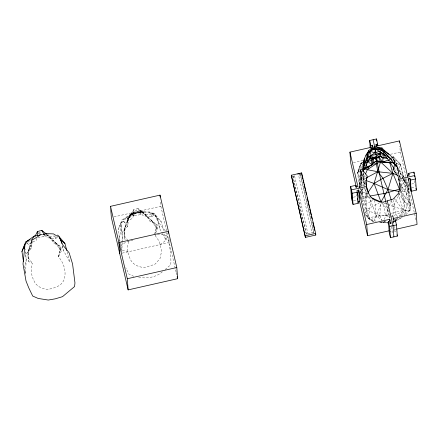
<?xml version="1.0" encoding="UTF-8"?>
<svg xmlns="http://www.w3.org/2000/svg" width="439" height="439" viewBox="0 0 439 439"><rect width="100%" height="100%" fill="white"/><g stroke="black" fill="none" stroke-linecap="round" stroke-linejoin="round"><path stroke-width="0.33" stroke-dasharray="2.19 1.65" d="M363.366 172.867L362.949 186.18M391.429 200.738L393.201 206.511L392.971 215.939L393.339 217.859M121.169 248.458L118.19 229.646C120.73 221.207 128.693 215.999 135.618 211.324L141.462 211.609L140.09 214.687L134.12 215.851L133.451 215.159L133.665 209.672L137.934 208.574L143.569 212.756L141.111 211.801L137.934 208.574L140.875 213.178L143.333 215.867L151.976 216.751L154.105 214.726L153.941 213.156L145.808 212.706L140.337 211.088L145.666 214.512L149.88 221.19L157.102 224.861L157.447 229.361L154.907 234.464L156.268 228.763C155.302 221.19 147.246 217.728 143.355 211.823L136.897 210.193L131.245 212.717C127.294 220.877 122.437 230.459 125.066 239.749C123.354 230.442 125.115 218.337 133.983 213.058L142.708 212.816L153.952 222.908M25.577 273.053L26.175 259.498L25.38 249.248M121.79 251.854L122.19 242.811M122.218 242.163L122.421 237.625L121.252 222.589L123.771 218.968L130.586 214.133L140.782 211.675L149.748 212.032L155.324 214.973L157.189 218.337L159.801 228.757L162.309 233.372M362.268 201.611L362.921 186.844M366.57 187.914L365.253 204.201L368.233 218.194L373.825 221.942L381.782 201.995M361.193 188.973L361.165 197.495M361.319 186.328L361.61 180.374L360.836 170.486L360.051 168.828L361.154 163.067L362.795 161.903M361.785 199.569L362.082 189.719L365.21 187.837L366.329 193.209L371.015 201.457L376.234 216.065L382.144 220.235M405.872 214.748L410.202 210.078L410.531 205.633L408.468 188.704L404.89 178.113M382.287 221.393L379.757 215.582L380.937 202.659M47.571 234.19L55.369 242.591L60.862 246.734L58.25 256.475C63.896 262.934 66.98 272.004 63.781 280.428C60.758 286.672 54.216 287.852 48.169 289.427C42.144 289.01 36.014 286.343 33.754 280.329C31.092 274.907 30.489 269.019 32.464 263.351L28.82 261.622C27.042 254.993 28.266 247.585 31.515 241.609M119.249 242.141L121.252 222.589L120.698 223.874L122.421 237.625L121.515 242.191M32.162 241.434L31.465 248.09L26.186 254.225L29.314 248.891L32.074 241.499M140.09 214.687L141.462 211.609L131.974 213.436L128.611 217.568L127.705 226.217L122.432 232.357L125.554 227.018L129.242 217.162L133.983 213.058L142.708 212.816L150.418 219.752M128.709 241.483C126.728 247.146 127.337 253.04 129.993 258.456C132.254 264.476 138.384 267.137 144.415 267.56L154.643 264.426L155.51 263.707L160.026 258.555L161.36 252.271L161.327 250.252L159.483 241.637L154.49 234.602L157.102 224.861L151.614 220.718L149.88 221.19M358.85 188.682L360.836 170.486L362.356 168.878L360.051 168.828L357.401 172.593L360.94 194.098L362.175 192.161L362.91 189.088M55.94 236.786L55.737 238.624L47.094 237.74L44.635 235.052L42.781 234.733M403.485 179.079L408.468 188.704L404.599 201.935L403.392 210.413L399.128 216.306M27.904 256.135L29.259 247.053M124.149 234.261L125.499 225.185M359.097 187.393L360.896 176.275L360.836 170.486L362.142 169.35M373.825 221.942L368.233 218.194L371.015 201.457L370.313 197.671M403.145 178.514L399.007 171.698L400.352 164.213L392.57 156.125L400.352 164.213L405.208 181.922L403.589 180.149L400.697 179.902M404.571 216.147L405.674 210.352L408.66 201.078L408.468 188.704L403.315 179.035M24.496 267.971L26.175 259.498L25.275 252.293M120.736 246.098L121.383 242.838M26.839 243.135L28.535 244.468L28.606 244.111L27.048 243.124M124.775 222.6L124.852 222.238L122.772 220.921L124.775 222.6L132.638 218.243L133.873 214.04L133.665 209.672L131.409 214.27L132.024 214.814L121.932 219.884L118.19 229.646M31.762 241.329L29.314 248.891L28.069 254.45L28.82 261.622M363.668 185.911L364.277 183.376L365.413 181.093M58.25 256.475L58.661 256.338L60.028 250.636L58.974 246.713L57.712 244.781L55.369 242.591L53.635 243.058L49.426 236.38L46.227 234.327M373.298 199.103L371.015 201.457L365.253 204.201L362.175 192.161L359.821 187.415L358.498 171.654L360.803 163.736L361.154 163.067L362.449 162.754M36.925 238.311L36.399 240.117L28.535 244.468M384.339 219.5L388.641 207.598M37.875 237.718L43.851 236.561L44.871 233.674M362.916 162.079L360.803 163.736L357.401 172.593L361.61 180.374L359.821 187.415L361.423 172.445L362.159 170.53M389.366 205.721L391.303 200.7M401.306 215.774L410.202 210.078L404.599 201.935L401.762 186.58L404.16 180.692L400.352 164.213L395.462 163.171M365.023 175.227L359.892 186.899M43.851 236.561L44.948 234.097M364.507 213.563L366.258 209.771L366.06 195.415L363.245 179.513L360.836 170.486M383.977 203.081L393.201 206.511L400.489 191.667L400.269 188.797M58.661 256.338L61.202 251.229L60.862 246.734L53.635 243.058M362.554 201.72L367.58 193.138M30.922 242.635L31.624 241.543M127.162 220.768L130.339 215.834M142.708 212.816L143.355 211.823M362.762 170.431L361.423 172.445L361.955 186.394M394.957 166.447L396.082 164.773L400.352 164.213M131.409 214.27L131.974 213.436L134.12 215.851L131.409 214.27L133.451 215.159M362.224 171.38L361.423 172.445L364.809 185.922M362.038 166.551L360.051 168.828L361.61 180.374L360.896 176.275L360.94 194.098L360.249 192.573L361.061 191.618L360.512 191.519L362.082 189.719M160.208 244.528C163.335 242.279 166.107 240.956 167.144 237.301L166.935 236.017C163.407 234.036 159.028 234.53 155.176 235.123M395.534 220.285L393.031 222.211M396.016 219.813L397.465 218.397M399.88 216.032L405.674 210.352L410.202 210.078L408.66 201.078L400.489 191.667L399.644 189.637M57.438 237.005L55.737 238.624L54.699 236.209M393.487 169.097L396.219 166.535L395.583 163.538M120.687 246.049C124.133 242.037 129.527 241.159 134.318 239.743M27.789 242.317L29.687 240.682M30.159 240.27L31.581 239.046M165.091 269.59L170.809 264.679C171.358 253.978 169.503 242.97 165.953 232.829M362.296 168.796L357.401 172.593L361.154 163.067L362.175 165.492M162.446 271.763C155.993 277.486 146.077 278.979 137.802 277.119M366.033 184.331L364.277 183.376L365.116 182.695M391.478 222.831L391.001 223.193L389.678 223.094M395.802 219.555L397.427 218.32M121.383 249.637L121.905 249.292L120.972 248.732M379.592 222.337L382.792 222.557L384.976 221.135M390.908 217.278L392.971 215.939L405.674 210.352L400.489 191.667L408.539 191.909L410.531 205.633L404.599 201.935L398.607 193.187M128.611 217.568L127.557 218.194L127.705 226.217L125.554 227.018M400.802 188.485L405.076 185.966L406.552 184.396L406.563 183.063L403.589 180.149M38.336 233.795L39.378 233.191L41.974 233.318M366.159 177.96L363.245 179.513L365.786 180.44M379.817 202.598L366.258 209.771L370.417 219.972L376.278 221.196M395.83 220.779L394.085 221.706L391.61 221.893M396.417 220.471L402.239 217.382M391.484 222.941L389.629 223.089M392.675 222.326L394.458 221.399M395.056 221.086L402.19 217.382M391.456 222.974L391.001 223.193L388.367 222.535M389.881 217.947L389.311 215.84L379.757 215.582L370.417 219.972L365.418 214.55M133.873 214.04L137.166 212.542L140.875 213.178M38.396 233.076L40.657 232.066L41.946 232.39M364.277 183.376L363.887 177.554L366.153 176.593M132.073 214.303L135.975 212.827M29.314 248.891L31.465 248.09L31.339 241.406M365.336 214.594L368.233 218.194L376.234 216.065L385.508 215.747L390.425 216.603M373.134 156.114L374.215 155.861M308.046 234.3L294.547 175.863L292.824 176.253L306.301 234.421M299.151 174.821L300.303 174.557L313.934 233.389L300.528 174.81M114.036 216.882L160.855 206.281L160.509 201.688M353.411 162.682L363.278 160.449M390.408 154.303L400.275 152.07L399.83 146.165M292.67 176.56L294.547 175.863M301.132 174.645L298.597 175.216L312.074 233.389M353.417 197.21L356.655 196.48L356.506 194.51M411.546 184.051L414.784 183.315L414.537 180.034M122.245 253.127L169.24 242.487L168.845 237.236M353.516 200.76L356.874 200.003M361.495 198.955L370.066 197.012M399.742 190.296L410.953 187.755M411.612 187.607L415.568 186.712M313.852 232.319L306.373 234.009L292.895 175.841M394.03 229.69L396 229.246M394.42 231.391L396.148 230.996L396 229.026M368.151 196.332C365.528 196.881 362.757 196.485 360.364 195.295M145.666 214.512L153.42 213.919L153.941 213.156L161.168 221.585L164.06 232.577M49.426 236.38L54.595 235.99M381.491 222.282L382.792 222.557L387.577 222.194M368.573 193.089L366.329 193.209L362.175 192.161M410.202 210.078L403.392 210.413L395.407 212.262L385.508 215.747L382.995 202.192M43.11 234.777L46.463 234.689L57.712 244.781M391.753 215.906L392.971 215.939L391.264 213.947M379.768 222.375L389.02 223.05M382.792 222.557L388.949 223.034M139.059 212.739L143.432 213.321M47.187 235.194L42.819 234.613L46.463 234.689L54.178 241.626M362.801 203.811L365.253 204.201M391.681 216.822L394.195 217.256M154.105 214.726L152.251 214.298L151.976 216.751L149.748 212.032L154.105 214.726L157.189 218.337L161.168 221.585M122.283 250.471L126.465 251.103L127.87 251.854M383.757 221.377L387.708 222.364M358.498 171.654L361.423 172.445L363.887 177.554L363.426 173.103M360.803 163.736L362.746 164.334M393.201 206.511L405.674 210.352M394.37 168.867L399.276 176.023L402.393 177.186M379.757 215.582L366.258 209.771L362.855 203.438M133.824 276.318L128.945 274.177L125.801 267.642M366.06 195.415L369.984 197.138M395.544 162.43L396.543 163.231L399.007 171.698L403.984 177.131M403.013 178.437L396.082 164.773L399.155 175.907L401.125 177.79M381.853 202.977L388.702 210.961M165.36 230.919L159.352 223.511L155.324 214.973L157.875 221.838L159.801 228.757M124.297 235.798L128.309 240.962M28.058 257.671L32.464 263.351M394.096 198.34L403.392 210.413L398.206 193.829M395.446 165.459L396.219 166.535L395.561 164.609M395.588 164.274L403.743 176.467M151.614 220.718L157.447 229.361L155.219 224.839M55.369 242.591L61.202 251.229L58.974 246.713M400.549 183.595L401.762 186.58L406.613 194.268L410.531 205.633L408.66 201.078M395.572 165.069L399.276 176.023L400.983 178.947M401.323 179.529L408.539 191.909L405.054 178.744M162.622 233.949L166.107 240.358L164.23 233.224M62.157 245.593L63.556 250.631L69.867 262.231L67.14 251.871M393.174 156.41L396.543 163.231L399.276 176.023M363.788 208.476L368.233 218.194M397.454 216.784L395.407 212.262L393.443 200.376M395.127 164.021L396.219 166.535M397.257 167.127L399.007 171.698M400.143 187.557L404.599 201.935M62.415 246.07L63.556 250.631M389.311 215.84L385.914 202.105M399.155 175.907L399.962 179.2M400.121 179.858L401.762 186.58M415.047 184.446L415.437 186.147M400.275 152.07L406.273 177.949M406.426 178.613L408.27 186.58L407.924 181.982M415.974 219.835L409.055 189.972L408.61 184.067M385.755 201.814L389.585 218.353M390.348 221.657L391.423 226.288M391.577 226.947L392.954 232.9M390.705 231.04L390.968 232.171L390.721 228.889M160.855 206.281L176.105 272.103M176.258 272.762L176.714 274.737M24.727 269.25L25.078 271.17M25.193 271.807L25.544 273.727M404.16 180.692L406.613 194.268M362.883 170.431L363.887 177.554M374.719 200.233L376.234 216.065M404.945 178.799L405.208 181.922M393.635 220.888L393.975 225.481M394.024 226.14L394.37 230.733M393.388 221.163L393.635 224.444M390.178 221.668L390.474 225.608M389.936 221.942L390.035 223.253M130.586 214.133L127.508 218.82L136.567 213.162L130.586 214.133"/><path stroke-width="0.66" d="M363.393 171.539L363.426 169.547M387.593 158.441L382.94 157.914L380.437 156.3L380.608 153.677L379.345 151.345L375.795 149.013C365.413 150.747 362.219 161.25 362.883 170.431L367.289 176.116C365.314 181.779 365.917 187.672 368.573 193.089C370.84 199.108 376.969 201.77 382.995 202.192L393.223 199.059L398.607 193.187L399.94 186.904L399.907 184.885L398.069 176.264L393.075 169.234L393.827 168.121M363.031 170.316L366.642 165.525L367.915 153.024L368.925 150.467C372.245 146.867 377.584 147.01 382.012 147.959C386.128 152.942 393.503 155.823 394.902 162.682M364.085 159.818L363.229 171.199M34.346 236.006L31.262 240.693L40.322 235.035L34.346 236.006L27.531 240.841L25.012 244.463L23.009 264.015L26 280.955L28.7 287.732L32.7 296.045L38.193 298.454L48.29 300.051L55.303 298.822L62.508 296.671L74.57 286.552L74.954 282.881L72.578 263.993L69.121 252.787L63.106 245.379L59.078 236.846L60.944 240.204L61.762 243.464M377.205 157.14L376.344 163.687L377.831 171.737L383.017 178.289L387.994 189.555L391.231 200.096M372.821 158.797L372.124 164.834L364.375 169.383L364.156 167.885M364.771 167.649L372.124 164.834L370.659 157.799L371.109 155.395L370.126 151.29L374.555 147.46M367.964 192.567L374.044 183.453L380.536 161.898L384.361 161.821M367.114 158.764L374.719 152.81L375.795 149.013L382.226 150.286L392.17 160.427M389.651 162.359L392.9 173.361L387.994 189.555L380.997 201.978L371.822 197.945M23.476 261.392L21.95 251.52L25.687 241.757L29.742 239.771M372.409 158.002L371.438 160.52L367.641 161.497L366.697 162.337M363.635 166.71L370.126 151.29L374.719 152.81L380.608 153.677L384.976 155.088L382.94 157.914L382.786 162.062L391.089 162.979L392.071 162.117M365.533 174.003L367.311 169.712L369.336 166.194M21.95 251.52L25.012 244.463M367.569 157.189L371.109 155.395L380.608 153.677L379.236 156.838L372.722 158.989L370.659 157.799L366.691 163.242M46.304 233.866L41.694 230.448L37.419 231.54L35.164 236.144L35.729 235.304M374.719 152.81L379.345 151.345L384.976 155.088L372.722 158.989L373.26 157.919L380.608 153.677M366.269 179.386L367.125 177.674M373.276 158.644L373.49 162.441L372.124 164.834L367.641 161.497L371.109 155.395L373.26 157.919L380.437 156.3M370.659 148.936L381.398 148.914L382.012 147.959M365.747 155.401L368.925 150.467M394.409 163.802L388.817 160.575L390.43 158.495L392.537 157.541M372.722 158.989L373.682 158.205M364.375 169.383L367.591 166.93M365.105 168.861L367.311 169.712L376.344 163.687L380.536 161.898L392.9 173.361L398.118 175.54M366.746 177.647L377.831 171.737L392.9 173.361L399.435 189.127L385.974 193.144L370.176 196.008M372.695 163.22L376.794 161.097L382.232 161.36M392.9 173.361L383.017 178.289L374.044 183.453L365.786 180.44M39.28 235.161L40.926 234.415L42.16 234.624M373.49 162.441L376.794 161.097L382.402 161.415M388.817 160.575L384.69 154.994L382.226 150.286L379.345 151.345L390.43 158.495L395.062 164.927M388.444 160.026L382.786 162.062L380.476 161.338L378.248 156.816M393.075 169.234L393.487 169.097L394.853 163.396L393.799 159.478M370.203 147.729L369.66 140.513L376.569 138.949L377.897 146.006M370.988 147.57L370.84 145.605L372.568 145.21L372.963 146.911L349.938 152.124L350.777 163.281L356.314 187.168M376.168 146.401L376.02 144.431L377.749 144.041M110.518 206.33L160.016 195.125L176.791 267.532L177.63 278.688L128.133 289.894L111.358 217.486L110.518 206.33L127.294 278.738L128.133 289.894M374.686 146.516L399.435 140.914L407.826 177.12M291.282 175.238L301.642 172.895L315.663 233.422L315.784 235.03L305.429 237.373L291.282 175.238L305.429 237.373M297.73 174.053L300.221 173.487M389.261 230.771L367.553 235.683L366.713 224.527L358.723 190.021L356.995 190.411L358.224 203.268L353.049 204.442L351.474 197.654L350.635 186.493L355.815 185.324L356.21 187.019L357.933 186.63L349.938 152.124M408.912 175.304L408.764 173.334L413.944 172.159L415.519 178.947L416.353 190.109L411.173 191.278L409.944 178.426L408.215 178.816L408.314 180.127M407.43 175.419L409.159 175.029L408.764 173.334M365.956 182.015L366.455 186.487L351.419 189.889L352.259 201.046M398.788 179.167L414.729 175.556L414.828 176.868M353.049 204.442L352.21 193.281L357.39 192.112M411.173 191.278L410.339 180.122L415.519 178.947M357.834 201.572L359.557 201.177L358.723 190.021M305.308 235.765L315.663 233.422M127.294 278.738L176.791 267.532M366.713 224.527L389.739 219.313L390.128 221.015L388.405 221.404L389.239 232.56L390.419 237.653L397.328 236.089L396.488 224.933L395.309 219.84L393.585 220.23L393.19 218.534L416.21 213.321L408.215 178.816M390.419 237.653L389.585 226.497L396.488 224.933M396.658 229.098L417.05 224.477L416.21 213.321M386.775 157.349L382.94 157.914L380.179 156.514M372.349 164.186L376.344 163.687M373.117 139.728L375.169 149.084L372.678 149.156L367.915 153.024L363.097 169.926L362.729 168.894M376.421 149.002L381.398 148.914L389.003 154.385M44.537 233.548L53.509 233.905L56.774 235.924M370.659 157.799L373.26 157.919M380.476 161.338L384.454 161.953M386.446 162.26L391.089 162.979L391.385 162.359L382.786 162.062L378.654 156.723M399.21 191.453L387.994 189.555L374.044 183.453L380.997 201.978M367.311 169.712L377.831 171.737M380.536 161.898L376.794 161.097L374.599 158.106M391.281 162.183L393.706 162.82M376.525 157.667L374.999 149.051M384.69 154.994L384.976 155.088M377.644 147.372L381.398 148.914L390.43 158.495M60.944 240.204L64.928 243.453L66.799 250.576M394.513 171.66L395.907 172.933M43.055 231.83L41.694 230.448L43.9 233.899M64.928 243.453L57.701 235.03L57.86 236.599M390.216 162.809L393.992 168.318M381.398 148.914L382.226 150.286M366.872 159.763L367.641 161.497M398.853 179.419L399.336 180.61M366.455 186.487L368.573 193.089M385.766 201.485L380.701 179.622L376.218 157.371M415.963 188.408L416.353 190.109M409.944 178.426L410.339 180.122M397.032 234.816L397.328 236.089M376.02 144.431L376.415 146.127M387.275 200.853L393.037 225.712L393.876 236.873M369.66 140.513L370.84 145.605M388.405 221.404L389.585 226.497M359.557 201.177L367.553 235.683M357.966 202.138L358.224 203.268M350.635 186.493L352.21 193.281M301.763 174.502L302.844 179.156M303.151 180.489L303.766 183.151M304.073 184.479L305.462 190.466M305.769 191.794L306.389 194.455M307.157 197.78L309.468 207.757M309.775 209.09L311.163 215.077M311.471 216.405L312.091 219.066M312.859 222.392L314.708 230.371M315.476 233.696L315.784 235.03M177.169 276.713L177.477 278.03M24.452 245.747L24.782 248.364M399.852 183.42L400.165 187.453M413.944 172.159L414.043 173.471M399.435 140.914L399.534 142.225M395.309 219.84L395.457 221.81M393.19 218.534L393.289 219.846M389.739 219.313L389.887 221.283M376.569 138.949L376.717 140.919M372.568 145.21L372.716 147.18M358.476 190.296L358.625 192.266M358.872 195.547L359.069 198.17M357.143 192.381L357.341 195.009M357.587 198.291L357.736 200.255M355.815 185.324L355.963 187.294M301.642 172.895L301.725 173.965M168.549 233.296L168.4 231.331L118.909 242.537L119.743 253.693M160.016 195.125L160.164 197.095M37.419 231.54L37.6 235.288M366.636 164.257L366.642 165.525L364.375 164.801L364.37 158.474"/></g></svg>
